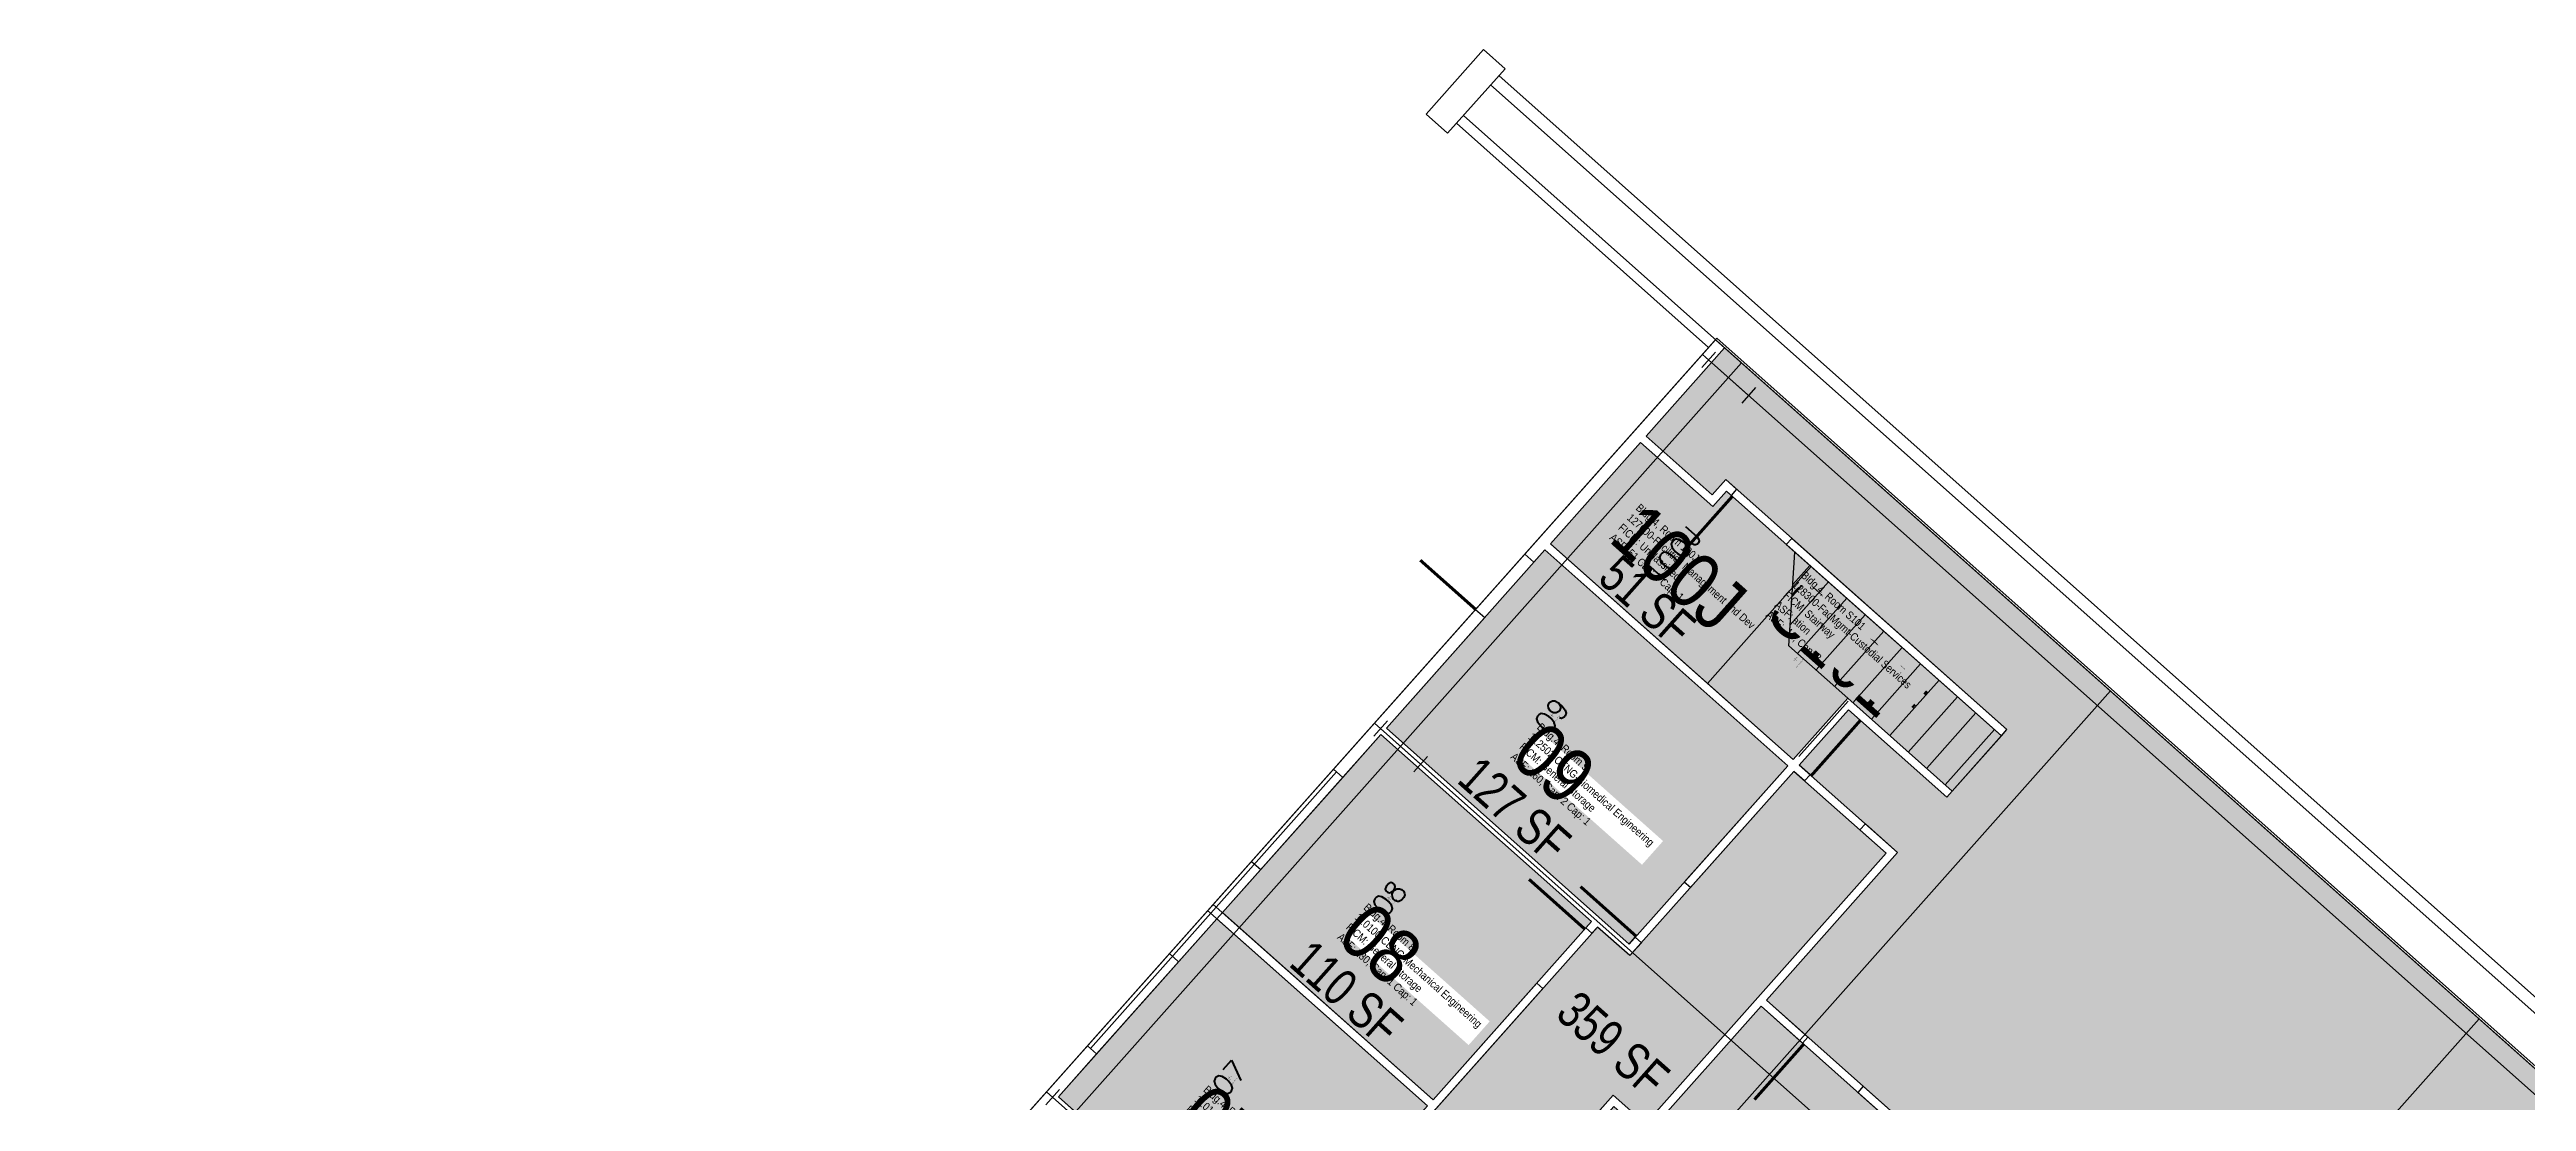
# Model space of a CAD drawing. Header units: inches. Extents: x 69197831 to 69201392, y 27694511 to 27697963.
# Drawn here: x 69199327 to 69200532, y 27697452 to 27697963 of the extents above; entities that cross this region are included whole.
import ezdxf
from ezdxf.enums import TextEntityAlignment as Align

# ---------------------------------------------------------------- set-up
doc = ezdxf.new("R2010")
doc.units = ezdxf.units.IN
doc.header["$LTSCALE"] = 10
doc.header["$MEASUREMENT"] = 0
doc.layers.get('0').update_dxf_attribs({"linetype": 'CONTINUOUS'})
for name, color, linetype in [('A-COLS', 5, 'CONTINUOUS'), ('A-DOOR', 2, 'CONTINUOUS'), ('A-FLOR', 3, 'CONTINUOUS'), ('A-GLAZ', 1, 'CONTINUOUS'), ('A-GRID', 1, 'CONTINUOUS'), ('A-IDEN-CNUM', 7, 'CONTINUOUS'), ('A-IDEN-FNUM', 1, 'CONTINUOUS'), ('A-IDEN-RNUM', 7, 'CONTINUOUS'), ('A-IDEN-SNUM', 4, 'CONTINUOUS'), ('A-IDEN-VNUM', 4, 'CONTINUOUS'), ('A-WALL', 5, 'CONTINUOUS'), ('AREA-ASSIGN', 7, 'CONTINUOUS'), ('AREA-GROSS', 1, 'CONTINUOUS'), ('AREA-TEXT', 3, 'CONTINUOUS'), ('Rooms-Category-Color', 7, 'CONTINUOUS'), ('Rooms-College-Color', 7, 'CONTINUOUS'), ('Rooms-Department-Color', 7, 'CONTINUOUS'), ('Rooms-Division-Color', 7, 'CONTINUOUS'), ('Rooms-Information', 7, 'CONTINUOUS')]:
    doc.layers.add(name, color=color, linetype=linetype)
doc.styles.add('CP_AREA', font='arial.ttf', dxfattribs={"height": 15})
doc.styles.add('CP_ROOMSNUMBER', font='arial.ttf', dxfattribs={"height": 1})
doc.styles.add('CP_ROOMVNUMBER', font='arial.ttf', dxfattribs={"width": 0.85, "height": 0.075})
doc.styles.add('ROOMFNUMBER', font='SIMPLEX', dxfattribs={"height": 0.833333})

# ---------------------------------------------------------------- blocks, each defined once
blk = doc.blocks.new('COLUMN')
for p, q in [((-0.5, -0.5), (-0.5, 0.5)), ((0.5, 0.5), (0.5, -0.5)), ((-0.5, 0), (0.5, 0))]:
    blk.add_line(p, q)

msp = doc.modelspace()

# ---------------------------------------------------------------- hatches: boundary and pattern name
at = {"layer": 'Rooms-Category-Color', "true_color": 0xe3c5e1}
for points in [[(69199977.3, 27697633.4), (69200054.4, 27697720.1), (69200172.5, 27697615.1), (69200095.4, 27697528.4)], [(69200000, 27697452.7), (69199897.6, 27697543.7), (69199974.7, 27697630.4), (69200077, 27697539.4)]]:
    msp.add_hatch(color=254, dxfattribs=at).paths.add_polyline_path(points)
at = {"layer": 'Rooms-College-Color', "true_color": 0xadadad}
for points in [[(69200057.1, 27697723.1), (69200133.4, 27697655.2), (69200183.9, 27697712), (69200142.7, 27697748.6), (69200136, 27697741.2), (69200100.9, 27697772.4)], [(69199977.3, 27697633.4), (69200054.4, 27697720.1), (69200172.5, 27697615.1), (69200095.4, 27697528.4)], [(69200000, 27697452.7), (69199897.6, 27697543.7), (69199974.7, 27697630.4), (69200077, 27697539.4)]]:
    msp.add_hatch(color=253, dxfattribs=at).paths.add_polyline_path(points)
at = {"layer": 'Rooms-Department-Color', "true_color": 0x99d7b2}
for points in [[(69199977.3, 27697633.4), (69200054.4, 27697720.1), (69200172.5, 27697615.1), (69200095.4, 27697528.4)], [(69200000, 27697452.7), (69199897.6, 27697543.7), (69199974.7, 27697630.4), (69200077, 27697539.4)]]:
    msp.add_hatch(color=253, dxfattribs=at).paths.add_polyline_path(points)
at = {"layer": 'Rooms-Division-Color', "true_color": 0x99d7b2}
for points in [[(69199977.3, 27697633.4), (69200054.4, 27697720.1), (69200172.5, 27697615.1), (69200095.4, 27697528.4)], [(69200000, 27697452.7), (69199897.6, 27697543.7), (69199974.7, 27697630.4), (69200077, 27697539.4)]]:
    msp.add_hatch(color=253, dxfattribs=at).paths.add_polyline_path(points)

# ---------------------------------------------------------------- linework, layer by layer
at = {"layer": 'A-DOOR', "elevation": 0}
for points in [[(69200020.7, 27697691.2, 1.5, 1.5, 0), (69199993.8, 27697715.1, 0, 0, 0), (69199994.3, 27697715.7, 0, 0, -0.414214), (69200045.2, 27697716.5, 0, 0, -0.414214)], [(69200073.6, 27697535.9, 1.5, 1.5, 0), (69200046.7, 27697559.9, 0, 0, 0), (69200046.2, 27697559.3, 0, 0, 0.414214), (69200051.3, 27697508.6, 0, 0, 0.414214)], [(69200180.2, 27697479.7, 1.5, 1.5, 0), (69200156.3, 27697452.8, 0, 0, 0), (69200156.9, 27697452.3, 0, 0, 0.414214), (69200207.6, 27697457.4, 0, 0, 0.414214)]]:
    msp.add_lwpolyline(points, format="xyseb", dxfattribs=at)
at = {"layer": 'A-FLOR'}
for p, q in [((69200011.4, 27697927.6, 0), (69200134, 27697818.6, 0)), ((69200249.1, 27697605.9, 0), (69200273, 27697632.8, 0))]:
    msp.add_line(p, q, dxfattribs=at)
at = {"layer": 'A-GLAZ'}
for p, q in [((69199911.7, 27697568.6, 0), (69199916.2, 27697564.7, 0)), ((69199871.8, 27697523.8, 0), (69199876.3, 27697519.8, 0))]:
    msp.add_line(p, q, dxfattribs=at)
at = {"layer": 'A-WALL'}
for p, q in [((69199996.7, 27697932, 0), (69200024.6, 27697963.4, 0)), ((69200024.6, 27697963.4, 0), (69200035, 27697954.1, 0)), ((69200007.1, 27697922.7, 0), (69200035, 27697954.1, 0)), ((69199996.7, 27697932, 0), (69200007.1, 27697922.7, 0)), ((69200141.8, 27697818.4), (69200103.6, 27697775.4)), ((69200147.6, 27697749.6), (69200142.4, 27697754.3)), ((69200044.6, 27697718.1, 0), (69200049.1, 27697714.1, 0)), ((69200049.1, 27697714.1), (69200054.4, 27697720.1)), ((69200174.5, 27697725.7, 0), (69200171.8, 27697722.7, 0)), ((69199951.6, 27697613.5), (69200020.7, 27697691.2)), ((69200020.7, 27697691.2, 0), (69200025.2, 27697687.2, 0)), ((69199977.3, 27697633.4), (69200025.2, 27697687.2)), ((69200276.5, 27697629.7), (69200279.1, 27697632.7)), ((69199956.1, 27697609.5), (69199974.7, 27697630.4)), ((69199951.6, 27697613.5), (69199956.1, 27697609.5)), ((69200122.2, 27697558.6), (69200172.5, 27697615.1)), ((69200125.2, 27697555.9), (69200175.5, 27697612.4)), ((69200180.7, 27697607.8), (69200175.5, 27697612.4)), ((69200183.4, 27697610.8), (69200178.1, 27697615.4)), ((69200180.7, 27697607.8, 0), (69200183.4, 27697610.8, 0)), ((69200249.9, 27697599.8), (69200252.5, 27697602.8)), ((69200207.6, 27697583.9, 0), (69200210.3, 27697586.9, 0)), ((69200220.3, 27697572.6), (69200207.6, 27697583.9)), ((69200225.9, 27697572.9), (69200210.3, 27697586.9)), ((69200225.9, 27697572.9), (69200162.2, 27697501.2)), ((69200125.2, 27697555.9, 0), (69200122.2, 27697558.6, 0)), ((69200077, 27697539.4), (69200074.3, 27697536.3)), ((69200077.3, 27697533.7, 0), (69200074.3, 27697536.3, 0)), ((69200077.3, 27697533.7), (69200080, 27697536.7)), ((69200095.7, 27697522.8), (69200080, 27697536.7)), ((69200095.4, 27697528.4), (69200098.3, 27697531.7)), ((69200095.7, 27697522.8), (69200101.3, 27697529)), ((69200101.3, 27697529, 0), (69200098.3, 27697531.7, 0)), ((69200053.4, 27697506.8, 0), (69200050.4, 27697509.4, 0)), ((69200182.3, 27697483.2), (69200162.2, 27697501.2)), ((69200103.7, 27697435.4), (69200159.5, 27697498.2)), ((69200179.7, 27697480.2), (69200159.5, 27697498.2)), ((69199792.1, 27697434.1), (69199832, 27697479)), ((69199836.4, 27697475), (69199817.8, 27697454.1)), ((69199832, 27697479), (69199836.4, 27697475)), ((69200182.3, 27697483.2, 0), (69200179.7, 27697480.2, 0)), ((69200103.3, 27697441), (69200087.6, 27697455)), ((69200209.2, 27697459.3, 0), (69200206.6, 27697456.3, 0)), ((69200267.1, 27697402.5), (69200206.6, 27697456.3)), ((69200272.7, 27697402.8), (69200209.2, 27697459.3))]:
    msp.add_line(p, q, dxfattribs=at)
at = {"layer": 'AREA-ASSIGN', "elevation": 0}
for points in [[(69200235.9, 27696797.1), (69199931.1, 27697068.2), (69200205.6, 27697376.9), (69200230.2, 27697355), (69200272.7, 27697402.8), (69200162.2, 27697501.2), (69200225.9, 27697572.9), (69200178.1, 27697615.4), (69200202, 27697642.3), (69200249.9, 27697599.8), (69200279.1, 27697632.7), (69200142.4, 27697754.3), (69200135.7, 27697746.8), (69200103.6, 27697775.4), (69200141.8, 27697818.4), (69200701.5, 27697320.6)], [(69200183.9, 27697712), (69200133.4, 27697655.2), (69200175.1, 27697618.1), (69200201.7, 27697648), (69200252.5, 27697602.8), (69200276.5, 27697629.7)]]:
    msp.add_lwpolyline(points, close=True, dxfattribs=at)

# ---------------------------------------------------------------- block references
at = {"layer": 'A-COLS', "xscale": 25.99999999813736, "yscale": 9.999999995133361, "zscale": 25.99999999813736, "rotation": 318.3538051004411}
for p in [(69200143.7, 27697803.9, 0), (69199984.2, 27697624.6, 0), (69199824.7, 27697445.3, 0)]:
    msp.add_blockref('COLUMN', p, dxfattribs=at)

# ---------------------------------------------------------------- texts
at = {"layer": 'A-IDEN-RNUM', "style": 'CP_ROOMSNUMBER'}
for s, p in [('0100-J0', (69200102.3, 27697713.6, 0)), ('S101-00', (69200176.1, 27697666.9, 0)), ('0009-00', (69200057.7, 27697639.5, 0)), ('0008-00', (69199978.6, 27697550.6, 0)), ('0007-00', (69199900.9, 27697463.2, 0))]:
    msp.add_text(s, height=0.36, rotation=318.35, dxfattribs=at).set_placement(p, align=Align.MIDDLE)
at = {"layer": 'A-IDEN-SNUM', "style": 'CP_ROOMSNUMBER'}
for s, p in [('00400100J0', (69200102.3, 27697713.6, 0)), ('0040S10100', (69200176.1, 27697666.9, 0)), ('0040000900', (69200057.7, 27697639.5, 0)), ('0040000800', (69199978.6, 27697550.6, 0)), ('0040000700', (69199900.9, 27697463.2, 0))]:
    msp.add_text(s, height=0.36, rotation=48.3538, dxfattribs=at).set_placement(p, align=Align.MIDDLE)
at = {"layer": 'A-IDEN-VNUM', "style": 'CP_ROOMVNUMBER', "width": 0.85}
msp.add_text('S101', height=27, rotation=318.3538, dxfattribs=at).set_placement((69200197.7, 27697672.3, 0), align=Align.MIDDLE_CENTER)
at = {"layer": 'AREA-TEXT', "style": 'CP_AREA', "width": 0.75}
for s, p in [('51 SF', (69200104.2, 27697695.3, 0)), ('46 SF', (69200216.5, 27697660.4, 0)), ('127 SF', (69200039.7, 27697593.9, 0)), ('110 SF', (69199958, 27697504.7, 0)), ('359 SF', (69200087.6, 27697479.9, 0))]:
    msp.add_text(s, height=18, rotation=318.3538, dxfattribs=at).set_placement(p, align=Align.MIDDLE_CENTER)

# ---------------------------------------------------------------- next in the draw order: texts
at = {"layer": 'Rooms-Information', "width": 86.4, "attachment_point": 7, "rotation": 318.3538, "style": 'CP_ROOMVNUMBER', "bg_fill": 3, "box_fill_scale": 0, "bg_fill_color": 256, "bg_fill_true_color": 3254780160, "bg_fill_transparency": 256}
for s, insert, char_height in [('Bldg.4, Room 100J^M^J127000-Facilities Management and Dev^M^JFICM: Unclassified^M^JASF: 51 Cap: 2 Cap: 1', (69200084.7, 27697724.7, 0), 3.8571), ('Bldg.4, Room 9^M^J112502-CENG-Biomedical Engineering^M^JFICM: General Storage^M^JASF: 160, Cap: 2 Cap: 1', (69200036.6, 27697618.1, 0), 3.8571), ('Bldg.4, Room 8^M^J110100-CENG-Mechanical Engineering^M^JFICM: General Storage^M^JASF: 130, Cap: 1 Cap: 1', (69199952.3, 27697530.4, 0), 3.8571), ('Bldg.4, Room 7^M^J110100-CENG-Mechanical Engineering^M^JFICM: General Storage^M^JASF: 130, Cap: 1', (69199874.4, 27697441.8, 0), 3.857)]:
    msp.add_mtext(s, dxfattribs=dict(at, insert=insert, char_height=char_height))

# ---------------------------------------------------------------- next in the draw order: hatches: boundary and pattern name
at = {"layer": 'Rooms-Category-Color', "true_color": 0xadadad}
msp.add_hatch(color=253, dxfattribs=at).paths.add_polyline_path([(69200095.7, 27697522.8), (69200080, 27697536.7), (69199600.9, 27696997.9), (69199645.7, 27696958.1), (69200087.6, 27697455), (69200103.3, 27697441), (69200220.3, 27697572.6), (69200175.5, 27697612.4)])
at = {"layer": 'Rooms-Category-Color', "true_color": 0xe3c5e1}
for points in [[(69199920.2, 27697363), (69199817.8, 27697454.1), (69199894.9, 27697540.7), (69199997.3, 27697449.7)], [(69199883.3, 27697219.2), (69200088, 27697449.4), (69200103.7, 27697435.4), (69200159.5, 27697498.2), (69200267.1, 27697402.5), (69200229.9, 27697360.6), (69200205.2, 27697382.6), (69200009.9, 27697162.9), (69199944.1, 27697221.3), (69199916.2, 27697190)]]:
    msp.add_hatch(color=254, dxfattribs=at).paths.add_polyline_path(points)
at = {"layer": 'Rooms-College-Color', "true_color": 0xadadad}
for points in [[(69200095.7, 27697522.8), (69200080, 27697536.7), (69199600.9, 27696997.9), (69199645.7, 27696958.1), (69200087.6, 27697455), (69200103.3, 27697441), (69200220.3, 27697572.6), (69200175.5, 27697612.4)], [(69199920.2, 27697363), (69199817.8, 27697454.1), (69199894.9, 27697540.7), (69199997.3, 27697449.7)], [(69199883.3, 27697219.2), (69200088, 27697449.4), (69200103.7, 27697435.4), (69200159.5, 27697498.2), (69200267.1, 27697402.5), (69200229.9, 27697360.6), (69200205.2, 27697382.6), (69200009.9, 27697162.9), (69199944.1, 27697221.3), (69199916.2, 27697190)]]:
    msp.add_hatch(color=253, dxfattribs=at).paths.add_polyline_path(points)
at = {"layer": 'Rooms-Department-Color', "true_color": 0xacacac}
msp.add_hatch(color=253, dxfattribs=at).paths.add_polyline_path([(69200095.7, 27697522.8), (69200080, 27697536.7), (69199600.9, 27696997.9), (69199645.7, 27696958.1), (69200087.6, 27697455), (69200103.3, 27697441), (69200220.3, 27697572.6), (69200175.5, 27697612.4)])
at = {"layer": 'Rooms-Department-Color', "true_color": 0x99d7b2}
for points in [[(69199920.2, 27697363), (69199817.8, 27697454.1), (69199894.9, 27697540.7), (69199997.3, 27697449.7)], [(69199883.3, 27697219.2), (69200088, 27697449.4), (69200103.7, 27697435.4), (69200159.5, 27697498.2), (69200267.1, 27697402.5), (69200229.9, 27697360.6), (69200205.2, 27697382.6), (69200009.9, 27697162.9), (69199944.1, 27697221.3), (69199916.2, 27697190)]]:
    msp.add_hatch(color=253, dxfattribs=at).paths.add_polyline_path(points)
at = {"layer": 'Rooms-Division-Color', "true_color": 0xadadad}
msp.add_hatch(color=253, dxfattribs=at).paths.add_polyline_path([(69200095.7, 27697522.8), (69200080, 27697536.7), (69199600.9, 27696997.9), (69199645.7, 27696958.1), (69200087.6, 27697455), (69200103.3, 27697441), (69200220.3, 27697572.6), (69200175.5, 27697612.4)])
at = {"layer": 'Rooms-Division-Color', "true_color": 0x99d7b2}
for points in [[(69199920.2, 27697363), (69199817.8, 27697454.1), (69199894.9, 27697540.7), (69199997.3, 27697449.7)], [(69199883.3, 27697219.2), (69200088, 27697449.4), (69200103.7, 27697435.4), (69200159.5, 27697498.2), (69200267.1, 27697402.5), (69200229.9, 27697360.6), (69200205.2, 27697382.6), (69200009.9, 27697162.9), (69199944.1, 27697221.3), (69199916.2, 27697190)]]:
    msp.add_hatch(color=253, dxfattribs=at).paths.add_polyline_path(points)

# ---------------------------------------------------------------- next in the draw order: linework, layer by layer
at = {"layer": 'A-DOOR', "elevation": 0}
msp.add_lwpolyline([(69200098.6, 27697532.4, 1.5, 1.5, 0), (69200071.7, 27697556.4, 0, 0, 0), (69200072.2, 27697556.9, 0, 0, -0.414214), (69200123.1, 27697557.8, 0, 0, -0.414214)], format="xyseb", dxfattribs=at)
at = {"layer": 'A-GLAZ'}
for p, q in [((69199832, 27697479, 0), (69199951.6, 27697613.5, 0)), ((69199833.5, 27697477.6, 0), (69199953.1, 27697612.2, 0)), ((69199836.4, 27697475, 0), (69199956.1, 27697609.5, 0))]:
    msp.add_line(p, q, dxfattribs=at)
at = {"layer": 'A-GRID'}
for p, q in [((69199327.2, 27696911.4, 0), (69200137.3, 27697822.3, 0)), ((69199340, 27696900.1, 0), (69200150, 27697811, 0)), ((69199698.6, 27696581.2, 0), (69200508.7, 27697492.1, 0)), ((69200913.5, 27696477, 0), (69199812, 27697456.6, 0))]:
    msp.add_line(p, q, dxfattribs=at)
at = {"layer": 'A-WALL'}
for p, q in [((69200044.6, 27697718.1), (69200137.3, 27697822.3)), ((69200103.6, 27697775.4), (69200135.7, 27697746.8)), ((69200057.1, 27697723.1), (69200100.9, 27697772.4)), ((69200100.9, 27697772.4), (69200136, 27697741.2)), ((69200135.7, 27697746.8), (69200142.4, 27697754.3)), ((69200136, 27697741.2), (69200142.7, 27697748.6)), ((69200144.9, 27697746.6), (69200142.7, 27697748.6)), ((69200147.6, 27697749.6, 0), (69200144.9, 27697746.6, 0)), ((69200095.4, 27697528.4), (69199977.3, 27697633.4)), ((69199974.7, 27697630.4), (69200077, 27697539.4)), ((69200103.3, 27697441), (69200220.3, 27697572.6)), ((69200000, 27697452.7), (69199893.1, 27697547.7)), ((69199997.3, 27697449.7), (69199890.4, 27697544.7)), ((69199950, 27697390.6), (69200053.4, 27697506.8)), ((69200050.4, 27697509.4), (69200000, 27697452.7)), ((69199645.1, 27696957.3), (69200087.6, 27697455)), ((69199920.2, 27697363), (69199817.8, 27697454.1))]:
    msp.add_line(p, q, dxfattribs=at)
at = {"layer": 'AREA-ASSIGN'}
for points in [[(69200000, 27697452.7), (69199897.6, 27697543.7), (69199974.7, 27697630.4), (69200077, 27697539.4)], [(69200095.7, 27697522.8), (69200080, 27697536.7), (69199600.9, 27696997.9), (69199645.7, 27696958.1), (69200087.6, 27697455), (69200103.3, 27697441), (69200220.3, 27697572.6), (69200175.5, 27697612.4)], [(69199920.2, 27697363), (69199817.8, 27697454.1), (69199894.9, 27697540.7), (69199997.3, 27697449.7)], [(69199883.3, 27697219.2), (69200088, 27697449.4), (69200103.7, 27697435.4), (69200159.5, 27697498.2), (69200267.1, 27697402.5), (69200229.9, 27697360.6), (69200205.2, 27697382.6), (69200009.9, 27697162.9), (69199944.1, 27697221.3), (69199916.2, 27697190)]]:
    msp.add_lwpolyline(points, close=True, dxfattribs=at)

# ---------------------------------------------------------------- next in the draw order: texts
at = {"layer": 'A-IDEN-CNUM', "style": 'CP_ROOMSNUMBER'}
for s, p in [('CAD #004-A_0100-0J', (69200104.5, 27697711.6, 0)), ('CAD #004-A_0009-00', (69200060, 27697637.5, 0)), ('CAD #004-A_0008-00', (69199980.9, 27697548.6, 0)), ('CAD #004-A_0007-00', (69199903.1, 27697461.2, 0))]:
    msp.add_text(s, height=0.36, rotation=48.3538, dxfattribs=at).set_placement(p, align=Align.MIDDLE)
at = {"layer": 'A-IDEN-FNUM', "style": 'ROOMFNUMBER'}
for s, p in [('100J', (69200116.9, 27697717.3, 0)), ('09', (69200057.7, 27697639.5, 0)), ('08', (69199978.6, 27697550.6, 0)), ('07', (69199900.9, 27697463.2, 0))]:
    msp.add_text(s, height=9.96, rotation=48.3538, dxfattribs=at).set_placement(p, align=Align.MIDDLE)
at = {"layer": 'A-IDEN-VNUM', "style": 'CP_ROOMVNUMBER', "width": 0.85}
for s, p in [('100J', (69200119.7, 27697711.7, 0)), ('09', (69200058.9, 27697616.3, 0)), ('08', (69199974.6, 27697528.6, 0)), ('07', (69199896.7, 27697440.1, 0))]:
    msp.add_text(s, height=27, rotation=318.3538, dxfattribs=at).set_placement(p, align=Align.MIDDLE_CENTER)
at = {"layer": 'Rooms-Information', "insert": (69200160.7, 27697687.1, 0), "char_height": 3.8571, "width": 86.4, "attachment_point": 7, "rotation": 318.3538, "style": 'CP_ROOMVNUMBER', "bg_fill": 3, "box_fill_scale": 0, "bg_fill_color": 256, "bg_fill_true_color": 3254780160, "bg_fill_transparency": 256}
msp.add_mtext('Bldg.4, Room S101^M^J128300-FacMgmt-Custodial Services^M^JFICM: Stairway^M^JASF: ation^M^JASF:  16, Cap: 8', dxfattribs=at)

# ---------------------------------------------------------------- next in the draw order: hatches: boundary and pattern name
at = {"layer": 'Rooms-Category-Color', "true_color": 0xfbafa2}
msp.add_hatch(color=21, dxfattribs=at).paths.add_polyline_path([(69200235.9, 27696797.1), (69199931.1, 27697068.2), (69200205.6, 27697376.9), (69200230.2, 27697355), (69200272.7, 27697402.8), (69200162.2, 27697501.2), (69200225.9, 27697572.9), (69200178.1, 27697615.4), (69200202, 27697642.3), (69200249.9, 27697599.8), (69200279.1, 27697632.7), (69200142.4, 27697754.3), (69200135.7, 27697746.8), (69200103.6, 27697775.4), (69200141.8, 27697818.4), (69200701.5, 27697320.6)])
at = {"layer": 'Rooms-Category-Color', "true_color": 0xadadad}
for points in [[(69200057.1, 27697723.1), (69200133.4, 27697655.2), (69200183.9, 27697712), (69200142.7, 27697748.6), (69200136, 27697741.2), (69200100.9, 27697772.4)], [(69200183.9, 27697712), (69200133.4, 27697655.2), (69200175.1, 27697618.1), (69200201.7, 27697648), (69200252.5, 27697602.8), (69200276.5, 27697629.7)]]:
    msp.add_hatch(color=253, dxfattribs=at).paths.add_polyline_path(points)
at = {"layer": 'Rooms-College-Color', "true_color": 0xadadad}
for points in [[(69200235.9, 27696797.1), (69199931.1, 27697068.2), (69200205.6, 27697376.9), (69200230.2, 27697355), (69200272.7, 27697402.8), (69200162.2, 27697501.2), (69200225.9, 27697572.9), (69200178.1, 27697615.4), (69200202, 27697642.3), (69200249.9, 27697599.8), (69200279.1, 27697632.7), (69200142.4, 27697754.3), (69200135.7, 27697746.8), (69200103.6, 27697775.4), (69200141.8, 27697818.4), (69200701.5, 27697320.6)], [(69200183.9, 27697712), (69200133.4, 27697655.2), (69200175.1, 27697618.1), (69200201.7, 27697648), (69200252.5, 27697602.8), (69200276.5, 27697629.7)]]:
    msp.add_hatch(color=253, dxfattribs=at).paths.add_polyline_path(points)
at = {"layer": 'Rooms-Department-Color', "true_color": 0x99d7b2}
msp.add_hatch(color=253, dxfattribs=at).paths.add_polyline_path([(69200235.9, 27696797.1), (69199931.1, 27697068.2), (69200205.6, 27697376.9), (69200230.2, 27697355), (69200272.7, 27697402.8), (69200162.2, 27697501.2), (69200225.9, 27697572.9), (69200178.1, 27697615.4), (69200202, 27697642.3), (69200249.9, 27697599.8), (69200279.1, 27697632.7), (69200142.4, 27697754.3), (69200135.7, 27697746.8), (69200103.6, 27697775.4), (69200141.8, 27697818.4), (69200701.5, 27697320.6)])
at = {"layer": 'Rooms-Department-Color', "true_color": 0xacacac}
for points in [[(69200057.1, 27697723.1), (69200133.4, 27697655.2), (69200183.9, 27697712), (69200142.7, 27697748.6), (69200136, 27697741.2), (69200100.9, 27697772.4)], [(69200183.9, 27697712), (69200133.4, 27697655.2), (69200175.1, 27697618.1), (69200201.7, 27697648), (69200252.5, 27697602.8), (69200276.5, 27697629.7)]]:
    msp.add_hatch(color=253, dxfattribs=at).paths.add_polyline_path(points)
at = {"layer": 'Rooms-Division-Color', "true_color": 0x99d7b2}
msp.add_hatch(color=253, dxfattribs=at).paths.add_polyline_path([(69200235.9, 27696797.1), (69199931.1, 27697068.2), (69200205.6, 27697376.9), (69200230.2, 27697355), (69200272.7, 27697402.8), (69200162.2, 27697501.2), (69200225.9, 27697572.9), (69200178.1, 27697615.4), (69200202, 27697642.3), (69200249.9, 27697599.8), (69200279.1, 27697632.7), (69200142.4, 27697754.3), (69200135.7, 27697746.8), (69200103.6, 27697775.4), (69200141.8, 27697818.4), (69200701.5, 27697320.6)])
at = {"layer": 'Rooms-Division-Color', "true_color": 0xadadad}
for points in [[(69200057.1, 27697723.1), (69200133.4, 27697655.2), (69200183.9, 27697712), (69200142.7, 27697748.6), (69200136, 27697741.2), (69200100.9, 27697772.4)], [(69200183.9, 27697712), (69200133.4, 27697655.2), (69200175.1, 27697618.1), (69200201.7, 27697648), (69200252.5, 27697602.8), (69200276.5, 27697629.7)]]:
    msp.add_hatch(color=253, dxfattribs=at).paths.add_polyline_path(points)

# ---------------------------------------------------------------- next in the draw order: linework, layer by layer
at = {"layer": 'A-DOOR', "elevation": 0}
for points in [[(69200145.5, 27697746.1, 1.5, 1.5, 0), (69200121.6, 27697719.2, 0, 0, 0), (69200122.1, 27697718.7, 0, 0, 0.414214), (69200172.8, 27697723.8, 0, 0, 0.414214)], [(69200183.9, 27697610.3, 1.5, 1.5, 0), (69200207.8, 27697637.2, 0, 0, 0), (69200208.4, 27697636.7, 0, 0, -0.414214), (69200209.3, 27697585.7, 0, 0, -0.414214)]]:
    msp.add_lwpolyline(points, format="xyseb", dxfattribs=at)
at = {"layer": 'A-FLOR'}
for p, q in [((69201374.6, 27696748.8, 0), (69200028, 27697946.3, 0)), ((69201378.6, 27696753.3, 0), (69200032, 27697950.8, 0)), ((69201361.3, 27696733.8, 0), (69200014.8, 27697931.3, 0)), ((69200173.1, 27697673.4, 0), (69200176, 27697719, 0)), ((69200173.7, 27697683.7, 0), (69200192.3, 27697704.5, 0)), ((69200175, 27697703.2, 0), (69200183.3, 27697712.5, 0)), ((69200177.3, 27697669.7, 0), (69200201.2, 27697696.6, 0)), ((69200186.3, 27697661.7, 0), (69200210.2, 27697688.6, 0)), ((69200195.2, 27697653.7, 0), (69200219.2, 27697680.6, 0)), ((69200201.7, 27697648, 0), (69200173.1, 27697673.4, 0)), ((69200204.2, 27697645.7, 0), (69200228.1, 27697672.6, 0)), ((69200213.2, 27697637.8, 0), (69200237.1, 27697664.7, 0)), ((69200222.2, 27697629.8, 0), (69200246.1, 27697656.7, 0)), ((69200231.1, 27697621.8, 0), (69200255, 27697648.7, 0)), ((69200240.1, 27697613.9, 0), (69200264, 27697640.8, 0))]:
    msp.add_line(p, q, dxfattribs=at)
at = {"layer": 'A-GRID'}
for p, q in [((69201232.5, 27696835.7, 0), (69200131, 27697815.2, 0)), ((69201238.8, 27696842.8, 0), (69200137.3, 27697822.3, 0)), ((69199519.3, 27696740.6, 0), (69200329.4, 27697651.6, 0)), ((69201073, 27696656.4, 0), (69199971.5, 27697635.9, 0))]:
    msp.add_line(p, q, dxfattribs=at)
at = {"layer": 'A-WALL'}
for p, q in [((69200054.4, 27697720.1), (69200172.5, 27697615.1)), ((69200057.1, 27697723.1), (69200175.1, 27697618.1)), ((69200276.5, 27697629.7), (69200171.8, 27697722.7)), ((69200279.1, 27697632.7), (69200174.5, 27697725.7)), ((69200201.7, 27697648), (69200175.1, 27697618.1)), ((69200201.8, 27697646.6), (69200177.9, 27697619.7)), ((69200252.5, 27697602.8), (69200201.7, 27697648)), ((69200249.9, 27697599.8), (69200202, 27697642.3))]:
    msp.add_line(p, q, dxfattribs=at)
at = {"layer": 'AREA-ASSIGN'}
for points in [[(69200057.1, 27697723.1), (69200133.4, 27697655.2), (69200183.9, 27697712), (69200142.7, 27697748.6), (69200136, 27697741.2), (69200100.9, 27697772.4)], [(69199977.3, 27697633.4), (69200054.4, 27697720.1), (69200172.5, 27697615.1), (69200095.4, 27697528.4)]]:
    msp.add_lwpolyline(points, close=True, dxfattribs=at)
at = {"layer": 'AREA-GROSS'}
msp.add_lwpolyline([(69201239.4, 27696843.6), (69200428.7, 27695931.9), (69199327.2, 27696911.4), (69200138, 27697823.1)], close=True, dxfattribs=at)

# ---------------------------------------------------------------- next in the draw order: texts
at = {"layer": 'A-IDEN-CNUM', "style": 'CP_ROOMSNUMBER'}
msp.add_text('CAD #004-A_S101-00', height=0.36, rotation=48.3538, dxfattribs=at).set_placement((69200178.4, 27697664.9, 0), align=Align.MIDDLE)

doc.saveas('drawing.dxf')
